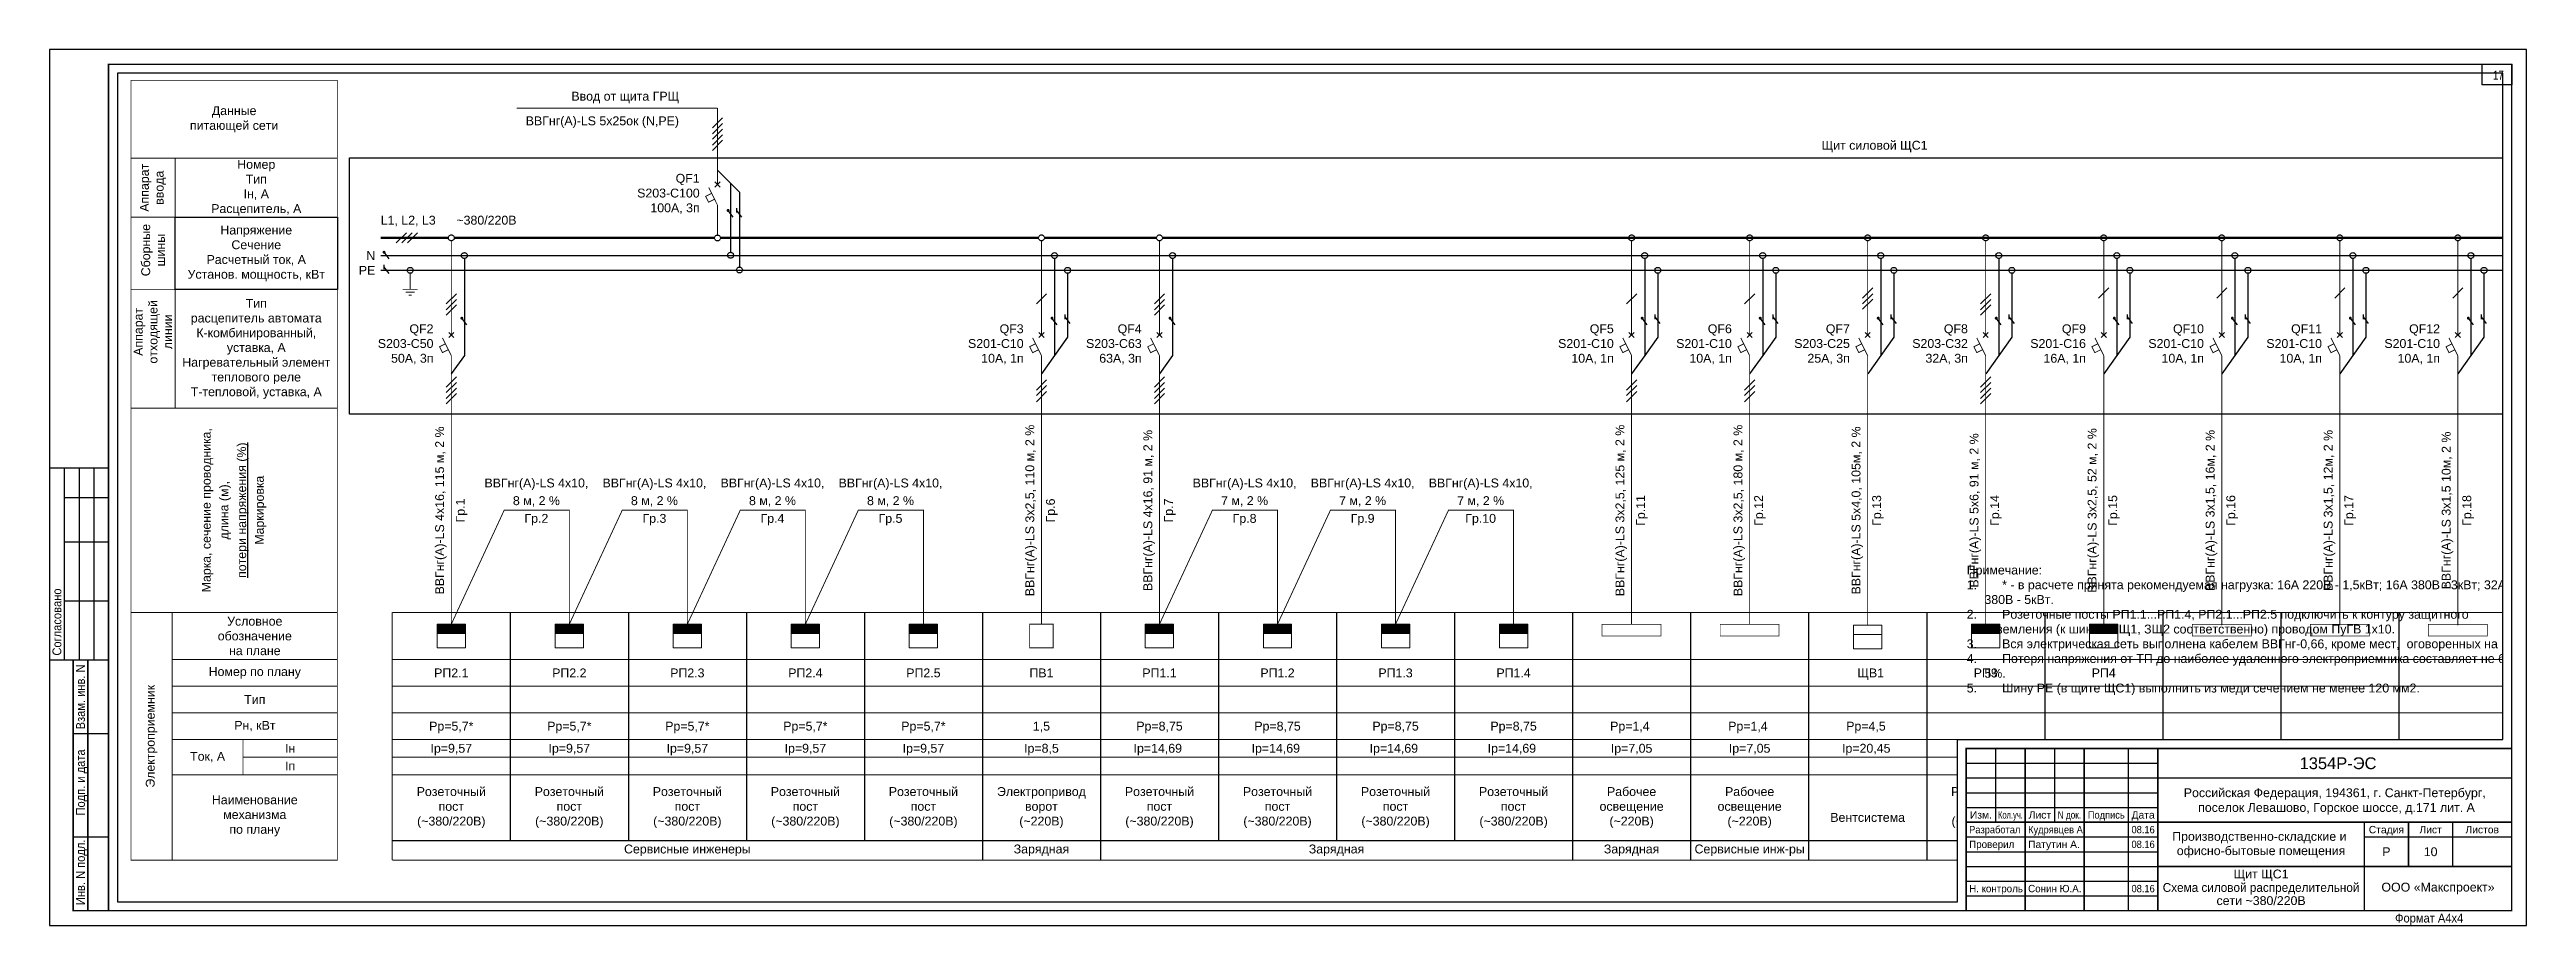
# Paper-space layout 'Стр17-РаспредСеть_ЩС1' of a CAD drawing. Header units: millimetres. Extents: x 0 to 840, y 0 to 297.
# The model-space entities are those that its viewports show. They can reach past a viewport. Long polylines and large blocks are cut down to what shows.
import ezdxf
from ezdxf.enums import TextEntityAlignment as Align

# ---------------------------------------------------------------- set-up
doc = ezdxf.new("R2010")
doc.units = ezdxf.units.MM
for name, pattern in [('CENTER', [2, 1.25, -0.25, 0.25, -0.25]), ('CENTERX2', [4, 2.5, -0.5, 0.5, -0.5]), ('GOST2.303 4', [7, 5, -2, 0])]:
    doc.linetypes.add(name, pattern=pattern)
for name, color, linetype in [('$TEXT', 250, 'Continuous'), ('$ФОРМАТКА', 7, 'Continuous'), ('4Kabel', 7, 'Continuous'), ('4Obor', 2, 'Continuous'), ('4Text', 5, 'Continuous'), ('4Vspomog', 7, 'Continuous')]:
    doc.layers.add(name, color=color, linetype=linetype)
doc.layers.add('$Видовой Экран', color=41, linetype='Continuous', plot=False)
doc.layers.add('$Оbорудование', color=173, linetype='Continuous', lineweight=20)
doc.styles.add('Arial', font='arial.ttf', dxfattribs={"height": 3.5})
doc.styles.add('ESKD', font='arial.ttf', dxfattribs={"width": 0.8, "height": 3})
doc.styles.add('ESKD_U', font='arial.ttf', dxfattribs={"width": 0.8, "height": 2.5})
doc.styles.add('Аннот2.5', font='arial.ttf', dxfattribs={"height": 2.5})

# ---------------------------------------------------------------- blocks, each defined once
blk = doc.blocks.new('стрелка')
at = {"layer": '4Kabel', "linetype": 'Continuous', "const_width": 0.4}
blk.add_lwpolyline([(0, -4.44), (0, 0)], dxfattribs=at)
blk = doc.blocks.new('234234234')
at = {"layer": '$Оbорудование'}
h = blk.add_hatch(color=256, dxfattribs=at)
h.dxf.hatch_style = 1
h.paths.add_polyline_path([(150, 125), (30, 25), (150, 25)], flags=17)
h.paths.add_polyline_path([(150, 125), (-150, 125), (-30, 25), (30, 25)])
h.paths.add_polyline_path([(-150, 125), (-150, 25), (-30, 25)])
blk.add_lwpolyline([(-150, -125), (150, -125), (150, 125), (-150, 125)], close=True, dxfattribs=at)
blk.add_lwpolyline([(-150, 125), (-150, 25), (150, 25)], dxfattribs=at)

msp = doc.modelspace()

# ---------------------------------------------------------------- linework, layer by layer
at = {"layer": '$Оbорудование', "color": 0, "linetype": 'ByBlock'}
for p, q in [((564651.5, -260577.6), (564651.5, -258807.8)), ((556645.7, -260577.6), (560648.7, -260577.6))]:
    msp.add_line(p, q, dxfattribs=at)
at = {"layer": '$Оbорудование'}
msp.add_lwpolyline([(550161.5, -253410), (551121.5, -253410), (551121.5, -252610), (550161.5, -252610)], close=True, dxfattribs=at)
msp.add_lwpolyline([(550161.5, -252610), (550161.5, -252930), (551121.5, -252930)], dxfattribs=at)
at = {"layer": '$ФОРМАТКА', "linetype": 'Continuous', "const_width": 50}
msp.add_lwpolyline([(488072.8, -266473.8), (617653.6, -266473.8), (617653.6, -233794), (488072.8, -233794)], close=True, dxfattribs=at)
at = {"color": 7}
for points in [[(511462.7, -235751.6), (511808, -235406.3)], [(511462.7, -235948.6), (511808, -235603.4)], [(511462.7, -236131.8), (511808, -235786.5)], [(511462.7, -236328.8), (511808, -235983.5)], [(511462.7, -236511.9), (511808, -236166.6)], [(511547, -237755.9), (511723.7, -237579.1)], [(511723.7, -237755.9), (511547, -237579.1)], [(512380.3, -237922.6), (511635.4, -237177.6)], [(501083.3, -239305), (500738, -239650.3)], [(501280.3, -239305), (500935, -239650.3)], [(501463.4, -239305), (501118.1, -239650.3)], [(502435, -241715.9), (502780.3, -241370.6)], [(502435, -241913), (502780.3, -241567.7)], [(502435, -242096.1), (502780.3, -241750.8)], [(522449.1, -241715.9), (522794.4, -241370.6)], [(526451.9, -241715.9), (526797.2, -241370.6)], [(526451.9, -241913), (526797.2, -241567.7)], [(526451.9, -242096.1), (526797.2, -241750.8)], [(542463.2, -241715.9), (542808.5, -241370.6)], [(546466, -241715.9), (546811.3, -241370.6)], [(550468.8, -241518.9), (550814.1, -241173.6)], [(550468.8, -241715.9), (550814.1, -241370.6)], [(550468.8, -241715.9), (550814.1, -241370.6)], [(550468.8, -241899.1), (550814.1, -241553.8)], [(554471.6, -241715.9), (554816.9, -241370.6)], [(554471.6, -241913), (554816.9, -241567.7)], [(554471.6, -242096.1), (554816.9, -241750.8)], [(558474.4, -241518.9), (558819.7, -241173.6)], [(562477.3, -241518.9), (562822.5, -241173.6)], [(566480.1, -241518.9), (566825.4, -241173.6)], [(570482.9, -241518.9), (570828.2, -241173.6)], [(502519.3, -242857.6), (502696.1, -242680.8)], [(502696.1, -242857.6), (502519.3, -242680.8)], [(522533.4, -242857.6), (522710.1, -242680.8)], [(522710.1, -242857.6), (522533.4, -242680.8)], [(526536.2, -242857.6), (526713, -242680.8)], [(526713, -242857.6), (526536.2, -242680.8)], [(542547.4, -242857.6), (542724.2, -242680.8)], [(542724.2, -242857.6), (542547.4, -242680.8)], [(546550.3, -242857.6), (546727, -242680.8)], [(546727, -242857.6), (546550.3, -242680.8)], [(550553.1, -242857.6), (550729.8, -242680.8)], [(550729.8, -242857.6), (550553.1, -242680.8)], [(554555.9, -242857.6), (554732.7, -242680.8)], [(554732.7, -242857.6), (554555.9, -242680.8)], [(558558.7, -242857.6), (558735.5, -242680.8)], [(558735.5, -242857.6), (558558.7, -242680.8)], [(562561.5, -242857.6), (562738.3, -242680.8)], [(562738.3, -242857.6), (562561.5, -242680.8)], [(566564.3, -242857.6), (566741.1, -242680.8)], [(566741.1, -242857.6), (566564.3, -242680.8)], [(570567.1, -242857.6), (570743.9, -242680.8)], [(570743.9, -242857.6), (570567.1, -242680.8)], [(502435, -244538.4), (502780.3, -244193.1)], [(502435, -244721.6), (502780.3, -244376.3)], [(522449.1, -244642.1), (522794.4, -244296.8)], [(526451.9, -244538.4), (526797.2, -244193.1)], [(526451.9, -244721.6), (526797.2, -244376.3)], [(542463.2, -244642.1), (542808.5, -244296.8)], [(546466, -244642.1), (546811.3, -244296.8)], [(554471.6, -244538.4), (554816.9, -244193.1)], [(554471.6, -244721.6), (554816.9, -244376.3)], [(502435, -244918.6), (502780.3, -244573.3)], [(502435, -245101.7), (502780.3, -244756.4)], [(522449.1, -244825.2), (522794.4, -244479.9)], [(522449.1, -245032.5), (522794.4, -244687.3)], [(526451.9, -244918.6), (526797.2, -244573.3)], [(526451.9, -245101.7), (526797.2, -244756.4)], [(542463.2, -244825.2), (542808.5, -244479.9)], [(542463.2, -245032.5), (542808.5, -244687.3)], [(546466, -244825.2), (546811.3, -244479.9)], [(546466, -245032.5), (546811.3, -244687.3)], [(554471.6, -244918.6), (554816.9, -244573.3)], [(554471.6, -245101.7), (554816.9, -244756.4)], [(504609.1, -252177.6), (504609.1, -259910.8)], [(508611.9, -252177.6), (508611.9, -259910.8)], [(512614.7, -252177.6), (512614.7, -259910.8)], [(516617.5, -252177.6), (516617.5, -259910.8)], [(520620.3, -252177.6), (520620.3, -260577.6)], [(524623.2, -252177.6), (524623.2, -260577.6)], [(528626, -252177.6), (528626, -259910.8)], [(532628.8, -252177.6), (532628.8, -259910.8)], [(536631.6, -252177.6), (536631.6, -259910.8)], [(540634.4, -252177.6), (540634.4, -260577.6)], [(544637.2, -252177.6), (544637.2, -260577.6)], [(548640.1, -252177.6), (548640.1, -260577.6)], [(552642.9, -252177.6), (552642.9, -260577.6)], [(552642.9, -252177.6), (552642.9, -260577.6)], [(556645.7, -252177.6), (556645.7, -260577.6)], [(560648.5, -252177.6), (560648.5, -260577.6)], [(564651.3, -252177.6), (564651.3, -260577.6)], [(564651.3, -252177.6), (564651.3, -260577.6)], [(564651.5, -252177.6), (564651.5, -260577.6)], [(564651.5, -252177.6), (564651.5, -260577.6)], [(568654.1, -252177.6), (568654.1, -260577.6)], [(568654.1, -252177.6), (568654.1, -260577.6)], [(500606.3, -259910.8), (524623.2, -259910.8)], [(524623.2, -259910.8), (616687.9, -259910.8)]]:
    msp.add_lwpolyline(points, dxfattribs=at)
for points, const_width in [([(502508.2, -239477.6), (500211.4, -239477.6)], 80), ([(511535.4, -239478.7), (502708.1, -239478.7)], 80), ([(511981.8, -239478.7), (511735.3, -239478.7)], 80), ([(522521.8, -239478.7), (511981.8, -239478.7)], 80), ([(522721.8, -239477.6), (526456.4, -239477.6), (526524.6, -239477.6)], 80), ([(526724.6, -239477.6), (617613.4, -239477.6)], 80), ([(542735.8, -239477.6), (546538.6, -239477.6)], 80), ([(546738.6, -239477.6), (552143.4, -239477.6)], 80), ([(500606.3, -252177.6), (524623.2, -252177.6)], 30), ([(500606.3, -252177.6), (500606.3, -260577.6)], 30), ([(524623.2, -252177.6), (616687.9, -252177.6)], 30), ([(500606.3, -253777.6), (524623.2, -253777.6)], 30), ([(524623.2, -253777.6), (616687.9, -253777.6)], 30), ([(500606.3, -254679.9), (524623.2, -254679.9)], 30), ([(500606.3, -254679.9), (524623.2, -254679.9)], 30), ([(524623.2, -254679.9), (548640.1, -254679.9)], 30), ([(524623.2, -254679.9), (616687.9, -254679.9)], 30), ([(500606.3, -255582.1), (524623.2, -255582.1)], 30), ([(524623.2, -255582.1), (616687.9, -255582.1)], 30), ([(500606.3, -256484.4), (524623.2, -256484.4)], 30), ([(524623.2, -256484.4), (616687.9, -256484.4)], 30), ([(500606.3, -257084.4), (524623.2, -257084.4)], 30), ([(500606.3, -257684.4), (524623.2, -257684.4)], 30), ([(524623.2, -257084.4), (616687.9, -257084.4)], 30), ([(524623.2, -257684.4), (616687.9, -257684.4)], 30), ([(500606.3, -260577.6), (616687.9, -260577.6)], 30)]:
    msp.add_lwpolyline(points, dxfattribs=dict(at, const_width=const_width))
for points, const_width in [([(522221.8, -253377.6), (523021.8, -253377.6), (523021.8, -252577.6), (522221.8, -252577.6)], 30), ([(541635.8, -252977.6), (543635.8, -252977.6), (543635.8, -252577.6), (541635.8, -252577.6)], 20), ([(545638.6, -252977.6), (547638.6, -252977.6), (547638.6, -252577.6), (545638.6, -252577.6)], 20), ([(561649.9, -252977.6), (563649.9, -252977.6), (563649.9, -252577.6), (561649.9, -252577.6)], 20), ([(561649.9, -252977.6), (563649.9, -252977.6), (563649.9, -252577.6), (561649.9, -252577.6)], 20), ([(565652.7, -252977.6), (567652.7, -252977.6), (567652.7, -252577.6), (565652.7, -252577.6)], 20), ([(569655.5, -252977.6), (571655.5, -252977.6), (571655.5, -252577.6), (569655.5, -252577.6)], 20)]:
    msp.add_lwpolyline(points, close=True, dxfattribs=dict(at, const_width=const_width))
at = {"layer": '4Kabel', "color": 7}
for p, q in [((512080.3, -237622.6), (512080.3, -239967.5)), ((512165.9, -238771.5), (511994.7, -238547)), ((512465.9, -238771.5), (512294.7, -238547)), ((512380.3, -237922.6), (512380.3, -240467.5)), ((500499.8, -240189.8), (500328.7, -239965.3)), ((503051.2, -240177.6), (503051.2, -243469.2)), ((523065.3, -240177.6), (523065.3, -243469.2)), ((527068.1, -240177.6), (527068.1, -243469.2)), ((543079.3, -240177.6), (543079.3, -243469.2)), ((547082.2, -240177.6), (547082.2, -243469.2)), ((551085, -240177.6), (551085, -243469.2)), ((555087.8, -240177.6), (555087.8, -243469.2)), ((559090.6, -240177.6), (559090.6, -243469.2)), ((563093.4, -240177.6), (563093.4, -243469.2)), ((567096.2, -240177.6), (567096.2, -243469.2)), ((571099, -240177.6), (571099, -243469.2)), ((500328.7, -240540.3), (500328.7, -240390.3)), ((500499.8, -240689.8), (500328.7, -240465.3)), ((523508.8, -240677.6), (523508.8, -242847.5)), ((543522.9, -240677.6), (543522.9, -242847.5)), ((547525.7, -240677.6), (547525.7, -242847.5)), ((551528.5, -240677.6), (551528.5, -242847.5)), ((555531.3, -240677.6), (555531.3, -242847.5)), ((559534.1, -240677.6), (559534.1, -242847.5)), ((563536.9, -240677.6), (563536.9, -242847.5)), ((567539.7, -240677.6), (567539.7, -242847.5)), ((571542.6, -240677.6), (571542.6, -242847.5)), ((503136.8, -242424.8), (502965.6, -242200.4)), ((523150.8, -242424.8), (522979.7, -242200.4)), ((523594.3, -242379.5), (523423.2, -242155.1)), ((527153.7, -242424.8), (526982.5, -242200.4)), ((543164.9, -242424.8), (542993.8, -242200.4)), ((543608.4, -242379.5), (543437.3, -242155.1)), ((547167.7, -242424.8), (546996.6, -242200.4)), ((547611.2, -242379.5), (547440.1, -242155.1)), ((551170.5, -242424.8), (550999.4, -242200.4)), ((551614.1, -242379.5), (551442.9, -242155.1)), ((555173.4, -242424.8), (555002.2, -242200.4)), ((555616.9, -242379.5), (555445.7, -242155.1)), ((559176.2, -242424.8), (559005, -242200.4)), ((559619.7, -242379.5), (559448.5, -242155.1)), ((563179, -242424.8), (563007.8, -242200.4)), ((563622.5, -242379.5), (563451.4, -242155.1)), ((567181.8, -242424.8), (567010.7, -242200.4)), ((567625.3, -242379.5), (567454.2, -242155.1)), ((571184.6, -242424.8), (571013.5, -242200.4)), ((571628.1, -242379.5), (571457, -242155.1)), ((503051.2, -243469.2), (502607.7, -244090.9)), ((523065.3, -243469.2), (522621.8, -244090.9)), ((523508.8, -242847.5), (523065.3, -243469.2)), ((527068.1, -243469.2), (526624.6, -244090.9)), ((543079.3, -243469.2), (542635.8, -244090.9)), ((543522.9, -242847.5), (543079.3, -243469.2)), ((547082.2, -243469.2), (546638.6, -244090.9)), ((547525.7, -242847.5), (547082.2, -243469.2)), ((551085, -243469.2), (550641.5, -244090.9)), ((551528.5, -242847.5), (551085, -243469.2)), ((555087.8, -243469.2), (554644.3, -244090.9)), ((555087.8, -243469.2), (554644.3, -244090.9)), ((555531.3, -242847.5), (555087.8, -243469.2)), ((559090.6, -243469.2), (558647.1, -244090.9)), ((559534.1, -242847.5), (559090.6, -243469.2)), ((563093.4, -243469.2), (562649.9, -244090.9)), ((563536.9, -242847.5), (563093.4, -243469.2)), ((567096.2, -243469.2), (566652.7, -244090.9)), ((567539.7, -242847.5), (567096.2, -243469.2)), ((571099, -243469.2), (570655.5, -244090.9)), ((571542.6, -242847.5), (571099, -243469.2))]:
    msp.add_line(p, q, dxfattribs=at)
at = {"layer": '4Kabel', "color": 7, "linetype": 'CENTER'}
for p, q in [((512294.7, -238622), (512294.7, -238472)), ((523423.2, -242230.1), (523423.2, -242080.1)), ((543437.3, -242230.1), (543437.3, -242080.1)), ((547440.1, -242230.1), (547440.1, -242080.1)), ((551442.9, -242230.1), (551442.9, -242080.1)), ((555445.7, -242230.1), (555445.7, -242080.1)), ((559448.5, -242230.1), (559448.5, -242080.1)), ((563451.4, -242230.1), (563451.4, -242080.1)), ((567454.2, -242230.1), (567454.2, -242080.1)), ((571457, -242230.1), (571457, -242080.1))]:
    msp.add_line(p, q, dxfattribs=at)
at = {"layer": '4Kabel', "color": 7, "linetype": 'CENTERX2', "ltscale": 150}
for p, q in [((500214.2, -240077.6), (617613.4, -240077.6)), ((500214.2, -240577.6), (617613.4, -240577.6))]:
    msp.add_line(p, q, dxfattribs=at)
at = {"layer": '4Kabel', "color": 7, "linetype": 'Continuous', "const_width": 30}
for points in [[(511635.4, -235078.8), (504828.4, -235078.8)], [(511635.4, -237667.5), (511635.4, -235078.8)], [(502607.7, -242769.2), (502607.7, -239577.6)], [(522621.8, -242769.2), (522621.8, -239577.6)], [(526624.6, -242769.2), (526624.6, -239577.6)], [(542635.8, -242769.2), (542635.8, -239577.6)], [(546638.6, -242769.2), (546638.6, -239577.6)], [(550641.5, -242769.2), (550641.5, -239577.6)], [(554644.3, -242769.2), (554644.3, -239577.6)], [(558647.1, -242769.2), (558647.1, -239577.6)], [(562649.9, -242769.2), (562649.9, -239577.6)], [(566652.7, -242769.2), (566652.7, -239577.6)], [(570655.5, -242769.2), (570655.5, -239577.6)], [(502607.7, -243469.2), (502607.7, -252577.6)], [(522621.8, -243469.2), (522621.8, -252577.6)], [(526624.6, -243469.2), (526624.6, -252577.6)], [(542635.8, -243469.2), (542635.8, -252577.6)], [(546638.6, -243469.2), (546638.6, -252577.6)], [(550641.5, -243469.2), (550641.5, -252610)], [(554644.3, -243469.2), (554644.3, -252577.6)], [(558647.1, -243469.2), (558647.1, -252577.6)], [(558647.1, -243469.2), (558647.1, -252610)], [(562649.9, -243469.2), (562649.9, -252610)], [(566652.7, -243469.2), (566652.7, -252610)], [(570655.5, -243469.2), (570655.5, -252610)]]:
    msp.add_lwpolyline(points, dxfattribs=at)
at = {"layer": '4Kabel', "color": 7, "const_width": 30}
for points in [[(511635.4, -238367.5), (511635.4, -239381.2)], [(501214.2, -240677.6), (501214.2, -241221.5)], [(500964.2, -241221.5), (501464.2, -241221.5)], [(501064.2, -241321.5), (501364.2, -241321.5)], [(501164.2, -241421.5), (501264.2, -241421.5)]]:
    msp.add_lwpolyline(points, dxfattribs=at)
at = {"layer": '4Kabel', "color": 7, "const_width": 50}
for points in [[(511969.7, -238547, 1), (512019.7, -238547, 1)], [(500303.7, -239965.3, 1), (500353.7, -239965.3, 1)], [(502940.6, -242200.4, 1), (502990.6, -242200.4, 1)], [(522954.7, -242200.4, 1), (523004.7, -242200.4, 1)], [(526957.5, -242200.4, 1), (527007.5, -242200.4, 1)], [(542968.8, -242200.4, 1), (543018.8, -242200.4, 1)], [(546971.6, -242200.4, 1), (547021.6, -242200.4, 1)], [(550974.4, -242200.4, 1), (551024.4, -242200.4, 1)], [(554977.2, -242200.4, 1), (555027.2, -242200.4, 1)], [(558980, -242200.4, 1), (559030, -242200.4, 1)], [(562982.8, -242200.4, 1), (563032.8, -242200.4, 1)], [(566985.7, -242200.4, 1), (567035.7, -242200.4, 1)], [(570988.5, -242200.4, 1), (571038.5, -242200.4, 1)]]:
    msp.add_lwpolyline(points, format="xyb", close=True, dxfattribs=at)
at = {"layer": '4Kabel', "color": 7, "linetype": 'Continuous'}
for points in [[(506610.5, -252577.6, 30, 30, 0), (506610.5, -248713.3, 30, 30, 0), (504401.7, -248713.3, 30, 30, 0), (502607.7, -252577.6, 0, 0, 0)], [(510613.3, -252577.6, 30, 30, 0), (510613.3, -248713.3, 30, 30, 0), (508404.5, -248713.3, 30, 30, 0), (506610.5, -252577.6, 0, 0, 0)], [(514616.1, -252577.6, 30, 30, 0), (514616.1, -248713.3, 30, 30, 0), (512407.3, -248713.3, 30, 30, 0), (510613.3, -252577.6, 0, 0, 0)], [(518618.9, -252577.6, 30, 30, 0), (518618.9, -248713.3, 30, 30, 0), (516410.1, -248713.3, 30, 30, 0), (514616.1, -252577.6, 0, 0, 0)], [(530627.4, -252577.6, 30, 30, 0), (530627.4, -248713.3, 30, 30, 0), (528418.6, -248713.3, 30, 30, 0), (526624.6, -252577.6, 0, 0, 0)], [(534630.2, -252577.6, 30, 30, 0), (534630.2, -248713.3, 30, 30, 0), (532421.4, -248713.3, 30, 30, 0), (530627.4, -252577.6, 0, 0, 0)], [(538633, -252577.6, 30, 30, 0), (538633, -248713.3, 30, 30, 0), (536424.2, -248713.3, 30, 30, 0), (534630.2, -252577.6, 0, 0, 0)]]:
    msp.add_lwpolyline(points, format="xyseb", dxfattribs=at)
at = {"layer": '4Kabel', "color": 7}
for centre in [(502607.7, -239477.6), (522621.8, -239477.6), (526624.6, -239477.6), (542635.8, -239477.6), (546638.6, -239477.6), (550641.5, -239477.6), (554644.3, -239477.6), (558647.1, -239477.6), (562649.9, -239477.6), (566652.7, -239477.6), (570655.5, -239477.6), (503051.2, -240077.6), (512080.3, -240067.5), (523065.3, -240077.6), (527068.1, -240077.6), (543079.3, -240077.6), (547082.2, -240077.6), (551085, -240077.6), (555087.8, -240077.6), (559090.6, -240077.6), (563093.4, -240077.6), (567096.2, -240077.6), (571099, -240077.6), (571099, -240077.6), (501214.2, -240577.6), (512380.3, -240567.5), (523508.8, -240577.6), (543522.9, -240577.6), (547525.7, -240577.6), (551528.5, -240577.6), (555531.3, -240577.6), (559534.1, -240577.6), (563536.9, -240577.6), (567539.7, -240577.6), (571542.6, -240577.6)]:
    msp.add_circle(centre, 100, dxfattribs=at)
at = {"layer": '4Kabel', "color": 7, "linetype": 'Continuous'}
msp.add_circle((511635.4, -239481.2), 100, dxfattribs=at)
at = {"layer": '4Obor', "color": 7, "linetype": 'Continuous', "const_width": 30}
for points in [[(511435.4, -237967.5), (511235.4, -238067.5), (511335.4, -238267.5), (511535.4, -238167.5)], [(511635.4, -238367.5), (511335.4, -237767.5)], [(502407.7, -243069.2), (502207.7, -243169.2), (502307.7, -243369.2), (502507.7, -243269.2)], [(502607.7, -243469.2), (502307.7, -242869.2)], [(522421.8, -243069.2), (522221.8, -243169.2), (522321.8, -243369.2), (522521.8, -243269.2)], [(522621.8, -243469.2), (522321.8, -242869.2)], [(526424.6, -243069.2), (526224.6, -243169.2), (526324.6, -243369.2), (526524.6, -243269.2)], [(526624.6, -243469.2), (526324.6, -242869.2)], [(542435.8, -243069.2), (542235.8, -243169.2), (542335.8, -243369.2), (542535.8, -243269.2)], [(542635.8, -243469.2), (542335.8, -242869.2)], [(546438.6, -243069.2), (546238.6, -243169.2), (546338.6, -243369.2), (546538.6, -243269.2)], [(546638.6, -243469.2), (546338.6, -242869.2)], [(550441.5, -243069.2), (550241.5, -243169.2), (550341.5, -243369.2), (550541.5, -243269.2)], [(550641.5, -243469.2), (550341.5, -242869.2)], [(554444.3, -243069.2), (554244.3, -243169.2), (554344.3, -243369.2), (554544.3, -243269.2)], [(554644.3, -243469.2), (554344.3, -242869.2)], [(558447.1, -243069.2), (558247.1, -243169.2), (558347.1, -243369.2), (558547.1, -243269.2)], [(558647.1, -243469.2), (558347.1, -242869.2)], [(562449.9, -243069.2), (562249.9, -243169.2), (562349.9, -243369.2), (562549.9, -243269.2)], [(562649.9, -243469.2), (562349.9, -242869.2)], [(566452.7, -243069.2), (566252.7, -243169.2), (566352.7, -243369.2), (566552.7, -243269.2)], [(566652.7, -243469.2), (566352.7, -242869.2)], [(570455.5, -243069.2), (570255.5, -243169.2), (570355.5, -243369.2), (570555.5, -243269.2)], [(570655.5, -243469.2), (570355.5, -242869.2)]]:
    msp.add_lwpolyline(points, dxfattribs=at)
at = {"layer": '4Vspomog', "color": 7, "const_width": 30}
for points in [[(491743.9, -260577.6), (498743.9, -260577.6), (498743.9, -234136.6), (491743.9, -234136.6)], [(491743.9, -236777.6), (493243.9, -236777.6), (493243.9, -241232.9), (491743.9, -241232.9)], [(493243.9, -236777.6), (498743.9, -236777.6), (498743.9, -238777.6), (493243.9, -238777.6)], [(491743.9, -241232.9), (493243.9, -241232.9), (493243.9, -245249), (491743.9, -245249)], [(493243.9, -241232.9), (498743.9, -241232.9), (498743.9, -245249), (493243.9, -245249)], [(491743.9, -252177.6), (493143.9, -252177.6), (493143.9, -260577.6), (491743.9, -260577.6)], [(493143.9, -252177.6), (498743.9, -252177.6), (498743.9, -253777.6), (493143.9, -253777.6)], [(493143.9, -253777.6), (498743.9, -253777.6), (498743.9, -254679.9), (493143.9, -254679.9)], [(493143.9, -254679.9), (498743.9, -254679.9), (498743.9, -255582.1), (493143.9, -255582.1)], [(493143.9, -255582.1), (498743.9, -255582.1), (498743.9, -256484.4), (493143.9, -256484.4)], [(493143.9, -256484.4), (495543.9, -256484.4), (495543.9, -257684.4), (493143.9, -257684.4)], [(495543.9, -256484.4), (498743.9, -256484.4), (498743.9, -257084.4), (495543.9, -257084.4)], [(493143.9, -257684.4), (498743.9, -257684.4), (498743.9, -260577.6), (493143.9, -260577.6)], [(495543.9, -257084.4), (498743.9, -257084.4), (498743.9, -257684.4), (495543.9, -257684.4)]]:
    msp.add_lwpolyline(points, close=True, dxfattribs=at)
at = {"layer": '4Vspomog', "color": 7, "linetype": 'GOST2.303 4', "ltscale": 150}
msp.add_lwpolyline([(499157.7, -236767.8), (617613.2, -236767.8), (617613.8, -245457.9), (499157.7, -245457.9)], close=True, dxfattribs=at)
at = {"layer": '4Vspomog', "color": 7, "const_width": 30}
msp.add_lwpolyline([(493243.9, -238777.6), (491743.9, -238777.6)], dxfattribs=at)
at = {"layer": '4Vspomog', "color": 7}
msp.add_lwpolyline([(493243.9, -238777.6), (498743.9, -238777.6), (498743.9, -241232.9), (493243.9, -241232.9)], close=True, dxfattribs=at)

# ---------------------------------------------------------------- block references
at = {"color": 7, "xscale": 100, "yscale": 100, "zscale": 100, "rotation": 90}
msp.add_blockref('стрелка', (510781.5, -235078.8), dxfattribs=at)
at = {"color": 7, "lineweight": 0, "xscale": 3.2, "yscale": 3.2, "zscale": 3.2}
for p in [(502607.7, -252977.6), (506610.5, -252977.6), (510613.3, -252977.6), (514616.1, -252977.6), (518618.9, -252977.6), (526624.6, -252977.6), (530627.4, -252977.6), (534630.2, -252977.6), (538633, -252977.6), (554644.3, -252977.6), (558647.1, -252977.6)]:
    msp.add_blockref('234234234', p, dxfattribs=at)

# ---------------------------------------------------------------- texts
at = {"color": 7, "insert": (554000.7, -254982.2), "char_height": 300, "width": 18501.024, "attachment_point": 7, "style": 'Аннот2.5'}
msp.add_mtext('\\pi-900,l900,t900;Примечание:\\P\\pi-600,l600,tz;1.^I* - в расчете принята рекомендуемая нагрузка: 16А 220В - 1,5кВт; 16А 380В - 3кВт; 32А 380В - 5кВт.\\P2.^IРозеточные посты РП1.1...РП1.4, РП2.1...РП2.5 подключить к контуру защитного заземления (к шинам ЗЩ1, ЗЩ2 соответственно) проводом ПуГВ 1х10.\\P3.^IВся электрическая сеть выполнена кабелем ВВГнг-0,66, кроме мест,  оговоренных на схеме.\\P4.^IПотеря напряжения от ТП до наиболее удаленного электроприемника составляет не более 5%.\\P5.^IШину РЕ (в щите ЩС1) выполнить из меди сечением не менее 120 мм2. ', dxfattribs=at)
at = {"layer": '4Text', "color": 7, "style": 'ESKD'}
for s, p in [('Ввод от щита ГРЩ', (510336.8, -234913.9)), ('Щит силовой ЩС1', (552671, -236577.5))]:
    msp.add_text(s, height=300, dxfattribs=at).set_placement(p, align=Align.BOTTOM_RIGHT)
at = {"layer": '4Text', "color": 7, "linetype": 'Continuous', "style": 'ESKD'}
for s, p in [('L1, L2, L3', (500214.2, -238877.6)), ('~380/220В        ', (502780.8, -238877.6))]:
    msp.add_text(s, height=300, dxfattribs=at).set_placement(p, align=Align.MIDDLE_LEFT)
at = {"layer": '4Text', "color": 7, "style": 'ESKD'}
for s, p in [('N', (500030.1, -240077.6)), ('РЕ', (500030.1, -240577.6))]:
    msp.add_text(s, height=300, dxfattribs=at).set_placement(p, align=Align.MIDDLE_RIGHT)
at = {"layer": '4Text', "color": 7, "style": 'ESKD_U'}
for s, p in [('РП2.1', (502607.7, -254228.7)), ('РП2.2', (506610.5, -254228.7)), ('РП2.3', (510613.3, -254228.7)), ('РП2.4', (514616.1, -254228.7)), ('РП2.5', (518618.9, -254228.7)), ('ПВ1', (522621.8, -254228.7)), ('РП1.1', (526624.6, -254228.7)), ('РП1.2', (530627.4, -254228.7)), ('РП1.3', (534630.2, -254228.7)), ('РП1.4', (538633, -254228.7)), ('ЩВ1', (550744.5, -254228.7)), ('РП3', (554644.3, -254228.7)), ('РП4', (558647.1, -254228.7)), ('Pр=5,7*', (502607.7, -256033.3)), ('Pр=5,7*', (506610.5, -256033.3)), ('Pр=5,7*', (510613.3, -256033.3)), ('Pр=5,7*', (514616.1, -256033.3)), ('Pр=5,7*', (518618.9, -256033.3)), ('1,5', (522621.8, -256033.3)), ('Pр=8,75', (526624.6, -256033.3)), ('Pр=8,75', (530627.4, -256033.3)), ('Pр=8,75', (534630.2, -256033.3)), ('Pр=8,75', (538633, -256033.3)), ('Pр=1,4 ', (542635.8, -256033.3)), ('Pр=1,4 ', (546638.6, -256033.3)), ('Pр=4,5 ', (550640.9, -256033.3)), ('Iр=9,57', (502607.7, -256784.4)), ('Iр=9,57', (506610.5, -256784.4)), ('Iр=9,57', (510613.3, -256784.4)), ('Iр=9,57', (514616.1, -256784.4)), ('Iр=9,57', (518618.9, -256784.4)), ('Iр=8,5', (522621.8, -256784.4)), ('Iр=14,69 ', (526624.6, -256784.4)), ('Iр=14,69 ', (530627.4, -256784.4)), ('Iр=14,69 ', (534630.2, -256784.4)), ('Iр=14,69 ', (538633, -256784.4)), ('Iр=7,05', (542635.8, -256784.4)), ('Iр=7,05', (546638.6, -256784.4)), ('Iр=20,45', (550593.6, -256784.4))]:
    msp.add_text(s, height=300, dxfattribs=at).set_placement(p, align=Align.MIDDLE_CENTER)
at = {"layer": '4Text', "color": 7, "char_height": 300, "style": 'ESKD'}
for s, insert, width, attachment_point in [('{\\W1;Данные\\Pпитающей сети}', (495243.9, -235457.1), 7000, 5), ('{\\W1;\\C7;ВВГнг(A)-LS 5х25ок (N,PE)}', (510329, -235359.2), 6293.001, 3), ('{\\W1;Номер\\PТип\\PIн, А\\PРасцепитель, А}', (495993.9, -237777.6), 5500, 5), ('{\\W1;QF1\\PS203-C100\\P100A, 3п}', (511031.2, -237985.9), 2177.971, 6), ('{\\W1;Напряжение\\PCечение \\PРасчетный ток, А\\PУстанов. мощность, кВт}', (495993.9, -240005.3), 5500, 5), ('{\\W1;Тип\\Pрасцепитель автомата\\PК-комбинированный,\\Pуставка, А\\PНагревательный элемент\\Pтеплового реле\\PТ-тепловой, уставка, А}', (495993.9, -243241), 5500, 5), ('{\\W1;QF2\\PS203-C50\\P50A, 3п}', (502003.5, -243087.6), 2177.971, 6), ('{\\W1;QF3\\PS201-C10\\P10A, 1п}', (522017.6, -243087.6), 2177.971, 6), ('{\\W1;QF4\\PS203-C63\\P63A, 3п}', (526020.4, -243087.6), 2177.971, 6), ('{\\W1;QF5\\PS201-C10\\P10A, 1п}', (542031.6, -243087.6), 2177.971, 6), ('{\\W1;QF6\\PS201-C10\\P10A, 1п}', (546034.5, -243087.6), 2177.971, 6), ('{\\W1;QF7\\PS203-C25\\P25A, 3п}', (550037.3, -243087.6), 2177.971, 6), ('{\\W1;QF8\\PS203-C32\\P32A, 3\\fArial|b0|i0|c204|p34;п}', (554040.1, -243087.6), 2177.971, 6), ('{\\W1;QF9\\PS201-C16\\P16A, 1п}', (558042.9, -243087.6), 2177.971, 6), ('{\\W1;QF10\\PS201-C10\\P10A, 1п}', (562045.7, -243087.6), 2177.971, 6), ('{\\W1;QF11\\PS201-C10\\P10A, 1п}', (566048.5, -243087.6), 2177.971, 6), ('{\\W1;QF12\\PS201-C10\\P10A, 1п}', (570051.3, -243087.6), 2177.971, 6), ('{\\W1;QF13\\PS201-C10\\P10A, 1п}', (574054.2, -243087.6), 2177.971, 6), ('{\\W1;Условное\\Pобозначение\\Pна плане}', (495943.9, -252977.6), 5600, 5), ('{\\W1;Номер по плану}', (495943.9, -254228.7), 5600, 5), ('{\\W1;Тип}', (495943.9, -255131), 5600, 5), ('{\\W1;Рн, кВт}', (495947.7, -256033.9), 5607.673, 5), ('{\\W1;Ток, А}', (494343.9, -257084.4), 2400, 5), ('{\\W1;Iн}', (497143.9, -256784.4), 3200, 5), ('{\\W1;Iп}', (497143.9, -257384.4), 3200, 5), ('{\\W1;Наименование\\Pмеханизма\\Pпо плану}', (495943.9, -259077.6), 5600, 5), ('{\\W1;Розеточный\\Pпост\\P(~380/220В)        }', (502607.7, -258797.6), 4002.815, 5), ('{\\W1;Розеточный\\Pпост\\P(~380/220В)         }', (506610.5, -258797.6), 4002.815, 5), ('{\\W1;Розеточный\\Pпост\\P(~380/220В)         }', (510613.3, -258797.6), 4002.815, 5), ('{\\W1;Розеточный\\Pпост\\P(~380/220В)         }', (514616.1, -258797.6), 4002.815, 5), ('{\\W1;Розеточный\\Pпост\\P(~380/220В)        }', (518618.9, -258797.6), 4002.815, 5), ('{\\W1;Электропривод ворот\\P(~220В)   }', (522621.8, -258797.6), 4002.815, 5), ('{\\W1;Розеточный\\Pпост\\P(~380/220В)        }', (526624.6, -258797.6), 4002.815, 5), ('{\\W1;Розеточный\\Pпост\\P(~380/220В)        }', (530627.4, -258797.6), 4002.815, 5), ('{\\W1;Розеточный\\Pпост\\P(~380/220В)        }', (534630.2, -258797.6), 4002.815, 5), ('{\\W1;Розеточный\\Pпост\\P(~380/220В)        }', (538633, -258797.6), 4002.815, 5), ('{\\W1;Рабочее\\Pосвещение\\P(~220В)}', (542635.8, -258797.6), 4002.815, 5), ('{\\W1;Рабочее\\Pосвещение\\P(~220В)}', (546638.6, -258797.6), 4002.815, 5), ('{\\W1;Розеточный\\Pпост\\P(~380/220В)        }', (554644.3, -258797.6), 4002.815, 5), ('{\\W1;Розеточный\\Pпост\\P(220В)        }', (558647.1, -258797.6), 4002.815, 5), ('{\\W1;Рабочее\\Pосвещение\\P(~220В)}', (562649.9, -258797.6), 4002.815, 5), ('{\\W1;Рабочее\\Pосвещение\\P(~220В)}', (566652.7, -258797.6), 4002.815, 5), ('{\\W1;Рабочее\\Pосвещение\\P(~220В)}', (570655.5, -258797.6), 4002.815, 5), ('{\\W1;Вентсистема}', (550641.5, -259131), 4002.815, 5), ('{\\W1;Сервисные инженеры}', (510613.3, -260244.2), 20014.074, 5), ('{\\W1;Зарядная}', (522621.8, -260244.2), 4002.815, 5), ('{\\W1;Зарядная}', (532628.8, -260244.2), 16011.259, 5), ('{\\W1;Зарядная}', (542635.8, -260244.2), 4002.815, 5), ('{\\W1;Сервисные инж-ры}', (546638.6, -260244.2), 4002.815, 5), ('{\\fArial|b0|i0|c204|p34;\\W1;помещение 1.5}', (562650.1, -260244.2), 4002.815, 5), ('{\\fArial|b0|i0|c204|p34;\\W1;серверная}', (566652.7, -260244.2), 4002.815, 5), ('{\\fArial|b0|i0|c204|p34;\\W1;помещение 1.7}', (570655.5, -260244.2), 4002.815, 5)]:
    msp.add_mtext(s, dxfattribs=dict(at, insert=insert, width=width, attachment_point=attachment_point))
at = {"layer": '4Text', "color": 7, "char_height": 300, "attachment_point": 5, "rotation": 90, "style": 'ESKD'}
for s, insert, width in [('{\\W1;Аппарат вводa}', (492493.9, -237777.6), 2000), ('{\\W1;Сборные шины}', (492493.9, -239892.3), 2229.526), ('{\\W1;Аппарат\\Pотходящей\\Pлинии}', (492493.9, -242663.6), 3313.014), ('{\\W1;Электроприемник}', (492443.9, -256377.6), 8400)]:
    msp.add_mtext(s, dxfattribs=dict(at, insert=insert, width=width))
for s, insert, width, line_spacing_factor in [('{\\W1;Марка, сечение проводника, \\Pдлина (м), \\P\\Lпотери напряжения (%)\\l\\PМаркировка}', (495243.9, -248713.3), 6928.636, 1.2), ('{\\W1;\\C7;ВВГнг(A)-LS 4х16, 115 м, 2 %\\PГр.1}', (502607.7, -248720.8), 6936.551, 1.4), ('{\\W1;\\C7;ВВГнг(A)-LS 3х2,5, 110 м, 2 %\\PГр.6}', (522621.8, -248720.8), 6936.551, 1.4), ('{\\W1;\\C7;ВВГнг(A)-LS 4х16, 91 м, 2 %\\PГр.7}', (526624.6, -248720.8), 6936.551, 1.4), ('{\\W1;\\C7;ВВГнг(A)-LS 3х2,5, 125 м, 2 %\\PГр.11}', (542635.8, -248720.8), 6936.551, 1.4), ('{\\W1;\\C7;ВВГнг(A)-LS 3х2,5, 180 м, 2 %\\PГр.12}', (546638.6, -248720.8), 6936.551, 1.4), ('{\\W1;ВВГнг(A)-LS 5х4,0, 105м, 2 %\\PГр.13}', (550641.5, -248720.8), 6936.551, 1.4), ('{\\W1;ВВГнг(A)-LS 3х2,5, 52 м, 2 %\\PГр.15}', (558647.1, -248720.8), 6936.551, 1.4), ('{\\fArial|b0|i0|c204|p34;\\W1;ВВГнг\\fArial|b0|i0|c0|p34;(A)-LS 3\\fArial|b0|i0|c204|p34;х\\fArial|b0|i0|c0|p34;1,5, 16\\fArial|b0|i0|c204|p34;м\\fArial|b0|i0|c0|p34;, 2 %\\P\\fArial|b0|i0|c204|p34;Гр\\fArial|b0|i0|c0|p34;.16}', (562649.9, -248720.8), 6936.551, 1.4), ('{\\fArial|b0|i0|c204|p34;\\W1;ВВГнг\\fArial|b0|i0|c0|p34;(A)-LS 3\\fArial|b0|i0|c204|p34;х\\fArial|b0|i0|c0|p34;1,5, 12\\fArial|b0|i0|c204|p34;м\\fArial|b0|i0|c0|p34;, 2 %\\P\\fArial|b0|i0|c204|p34;Гр\\fArial|b0|i0|c0|p34;.17}', (566652.7, -248720.8), 6936.551, 1.4), ('{\\fArial|b0|i0|c204|p34;\\W1;ВВГнг\\fArial|b0|i0|c0|p34;(A)-LS 3\\fArial|b0|i0|c204|p34;х\\fArial|b0|i0|c0|p34;1,5 10\\fArial|b0|i0|c204|p34;м\\fArial|b0|i0|c0|p34;, 2 %\\P\\fArial|b0|i0|c204|p34;Гр\\fArial|b0|i0|c0|p34;.18}', (570655.5, -248720.8), 6936.551, 1.4), ('{\\fArial|b0|i0|c204|p34;\\W1;ВВГнг\\fArial|b0|i0|c0|p34;(A)-LS 5\\fArial|b0|i0|c204|p34;х\\fArial|b0|i0|c0|p34;6, 91 \\fArial|b0|i0|c204|p34;м\\fArial|b0|i0|c0|p34;, 2 %\\P\\fArial|b0|i0|c204|p34;Гр\\fArial|b0|i0|c0|p34;.14}', (554644.3, -248720.8), 6936.551, 1.4)]:
    msp.add_mtext(s, dxfattribs=dict(at, insert=insert, width=width, line_spacing_factor=line_spacing_factor))
at = {"layer": '4Text', "color": 7, "char_height": 300, "width": 3650.448, "attachment_point": 5, "line_spacing_factor": 1.2, "style": 'ESKD'}
for s, insert in [('{\\W1;\\C7;ВВГнг(A)-LS 4х10, \\P8 м, 2 %\\PГр.2}', (505494.1, -248433.9)), ('{\\W1;\\C7;ВВГнг(A)-LS 4х10, \\P8 м, 2 %\\PГр.3}', (509496.9, -248433.9)), ('{\\W1;\\C7;ВВГнг(A)-LS 4х10, \\P8 м, 2 %\\PГр.4}', (513499.8, -248433.9)), ('{\\W1;\\C7;ВВГнг(A)-LS 4х10, \\P8 м, 2 %\\PГр.5}', (517502.6, -248433.9)), ('{\\W1;\\C7;ВВГнг(A)-LS 4х10, \\P7 м, 2 %\\PГр.8}', (529511, -248433.9)), ('{\\W1;\\C7;ВВГнг(A)-LS 4х10, \\P7 м, 2 %\\PГр.9}', (533513.8, -248433.9)), ('{\\W1;\\C7;ВВГнг(A)-LS 4х10, \\P7 м, 2 %\\PГр.10}', (537516.6, -248433.9))]:
    msp.add_mtext(s, dxfattribs=dict(at, insert=insert))

psp = doc.layouts.new('Стр17-РаспредСеть_ЩС1')

# ---------------------------------------------------------------- linework, layer by layer
at = {"layer": '$Видовой Экран'}
psp.add_lwpolyline([(832, 63), (832, 289), (23, 289), (23, 8), (647, 8), (647, 63)], close=True, dxfattribs=at)
at = {"layer": '$ФОРМАТКА'}
psp.add_lwpolyline([(840, 0), (840, 297), (0, 297), (0, 0)], close=True, dxfattribs=at)
at = {"layer": '$ФОРМАТКА', "linetype": 'Continuous', "const_width": 0.5}
psp.add_lwpolyline([(20, 5), (835, 5), (835, 292), (20, 292)], close=True, dxfattribs=at)
at = {"layer": '$ФОРМАТКА'}
for points in [[(835, 285), (825, 285), (825, 292), (835, 292), (835, 285)], [(20, 155), (0, 155)], [(5, 155), (5, 90)], [(10, 155), (10, 90)], [(15, 155), (15, 90)], [(20, 145), (5, 145)], [(20, 130), (5, 130)], [(20, 110), (5, 110)], [(20, 90), (0, 90)], [(650, 55), (715, 55)], [(650, 50), (650, 5)], [(650, 50), (715, 50)], [(650, 45), (715, 45)], [(650, 40), (715, 40)], [(660, 35), (660, 35)], [(680, 35), (680, 35)], [(650, 30), (715, 30)], [(650, 25), (715, 25)], [(650, 20), (715, 20)], [(650, 15), (715, 15)], [(650, 10), (715, 10)]]:
    psp.add_lwpolyline(points, dxfattribs=at)
psp.add_lwpolyline([(20, 5, 0.5, 0.5, 0), (8, 5, 0.5, 0.5, 0), (8, 90, 0.5, 0.5, 0), (20, 90, 0, 0, 0)], format="xyseb", dxfattribs=at)
at = {"layer": '$ФОРМАТКА', "const_width": 0.5}
for points in [[(20, 90), (8, 90)], [(13, 90), (13, 5)], [(20, 65), (8, 65)], [(660, 35), (660, 60)], [(670, 5), (670, 60)], [(680, 35), (680, 60)], [(690, 5), (690, 60)], [(705, 5), (705, 60)], [(715, 5), (715, 60)], [(715, 50), (835, 50)], [(650, 35), (835, 35)], [(785, 5), (785, 35)], [(800, 20), (800, 35)], [(815, 20), (815, 35)], [(20, 30), (8, 30)], [(785, 30), (835, 30)], [(715, 20), (835, 20)]]:
    psp.add_lwpolyline(points, dxfattribs=at)
at = {"layer": '$ФОРМАТКА'}
psp.add_lwpolyline([(835, 5, 0.5, 0.5, 0), (650, 5, 0.5, 0.5, 0), (650, 60, 0.5, 0.5, 0), (835, 60, 0.5, 0.5, 0)], format="xyseb", close=True, dxfattribs=at)

# ---------------------------------------------------------------- texts
at = {"layer": '$TEXT', "style": 'Arial', "width": 0.8}
psp.add_text('17', height=3, dxfattribs=at).set_placement((830.46, 288.3), align=Align.MIDDLE_CENTER)
at = {"layer": '$TEXT', "style": 'Arial'}
for s, p in [('Российская Федерация, 194361, г. Санкт-Петербург,', (775, 45)), (' поселок Левашово, Горское шоссе, д.171 лит. А', (775, 40)), ('Производственно-складские и ', (750, 30.21)), ('офисно-бытовые помещения', (750, 25.35)), ('10', (807.5, 25))]:
    psp.add_text(s, height=3, dxfattribs=at).set_placement(p, align=Align.MIDDLE_CENTER)
at = {"layer": '$TEXT', "ltscale": 5, "style": 'Arial'}
for s, p in [('Щит ЩC1', (750, 17.45)), ('сети ~380/220В', (750, 8.42))]:
    psp.add_text(s, height=3, dxfattribs=at).set_placement(p, align=Align.MIDDLE_CENTER)
at = {"layer": '$TEXT', "ltscale": 5, "style": 'Arial', "width": 0.95}
psp.add_text('Схема силовой распределительной', height=3, dxfattribs=at).set_placement((750, 12.88), align=Align.MIDDLE_CENTER)
at = {"layer": '$ФОРМАТКА', "style": 'Arial', "width": 0.9}
psp.add_text('Согласовано', height=3, rotation=90, dxfattribs=at).set_placement((2.5, 91.5), align=Align.MIDDLE_LEFT)
for s, p in [('Взам. инв. N', (10.5, 77.5)), ('Подп. и дата', (10.5, 48.5)), ('Инв. N подл.', (10.5, 18))]:
    psp.add_text(s, height=3, rotation=90, dxfattribs=at).set_placement(p, align=Align.MIDDLE_CENTER)
at = {"layer": '$ФОРМАТКА', "style": 'Arial'}
for s, height, p in [('1354Р-ЭС', 4, (776.1, 55)), ('Изм.', 2.5, (655, 37.5)), ('Лист', 2.5, (675, 37.5)), ('Дата', 2.5, (710, 37.5)), ('Стадия', 2.5, (792.5, 32.5)), ('Лист', 2.5, (807.5, 32.5)), ('Листов', 2.5, (825, 32.5)), ('Р', 3, (792.5, 25)), ('ООО «Макспроект»', 3, (810, 13))]:
    psp.add_text(s, height=height, dxfattribs=at).set_placement(p, align=Align.MIDDLE_CENTER)
at = {"layer": '$ФОРМАТКА', "ltscale": 5, "style": 'Arial'}
for s, width, p in [('Разработал', 0.9, (651, 32.5)), ('Кудрявцев А.', 0.9, (671, 32.5)), ('Проверил', 0.95, (651, 27.5)), ('Н. контроль', 0.95, (651, 12.5)), ('Сонин Ю.А.', 0.95, (671, 12.5))]:
    psp.add_text(s, height=2.5, dxfattribs=dict(at, width=width)).set_placement(p, align=Align.MIDDLE_LEFT)
at = {"layer": '$ФОРМАТКА', "style": 'Arial'}
for s, height, width, p in [('Кол.уч.', 2.5, 0.7, (665, 37.5)), ('N док.', 2.5, 0.8, (685, 37.5)), ('Подпись', 2.5, 0.9, (697.5, 37.5)), ('08.16', 2.5, 0.9, (710, 32.5)), ('08.16', 2.5, 0.9, (710, 27.5)), ('08.16', 2.5, 0.9, (710, 12.5)), ('Формат А4x4', 3, 0.9, (807, 2.5))]:
    psp.add_text(s, height=height, dxfattribs=dict(at, width=width)).set_placement(p, align=Align.MIDDLE_CENTER)
at = {"layer": '$ФОРМАТКА', "ltscale": 5, "style": 'Arial'}
psp.add_text('Патутин А.', height=2.5, dxfattribs=at).set_placement((671, 27.5), align=Align.MIDDLE_LEFT)

# ---------------------------------------------------------------- viewports
at = {"layer": '$Видовой Экран', "view_target_point": (315719.61, -306808.03)}
vp = psp.add_viewport(center=(427.5, 148.5), size=(809, 281), view_center_point=(216013.57, 58866.13), view_height=28100.001, dxfattribs=at)
vp.dxf.flags = 0x10000  # cut along an outline
vp.dxf.clipping_boundary_handle = psp.add_lwpolyline([(832, 63), (832, 289), (23, 289), (23, 8), (647, 8), (647, 63)], format="xyb", close=True, dxfattribs={"invisible": 1}).dxf.handle

doc.saveas('drawing.dxf')
